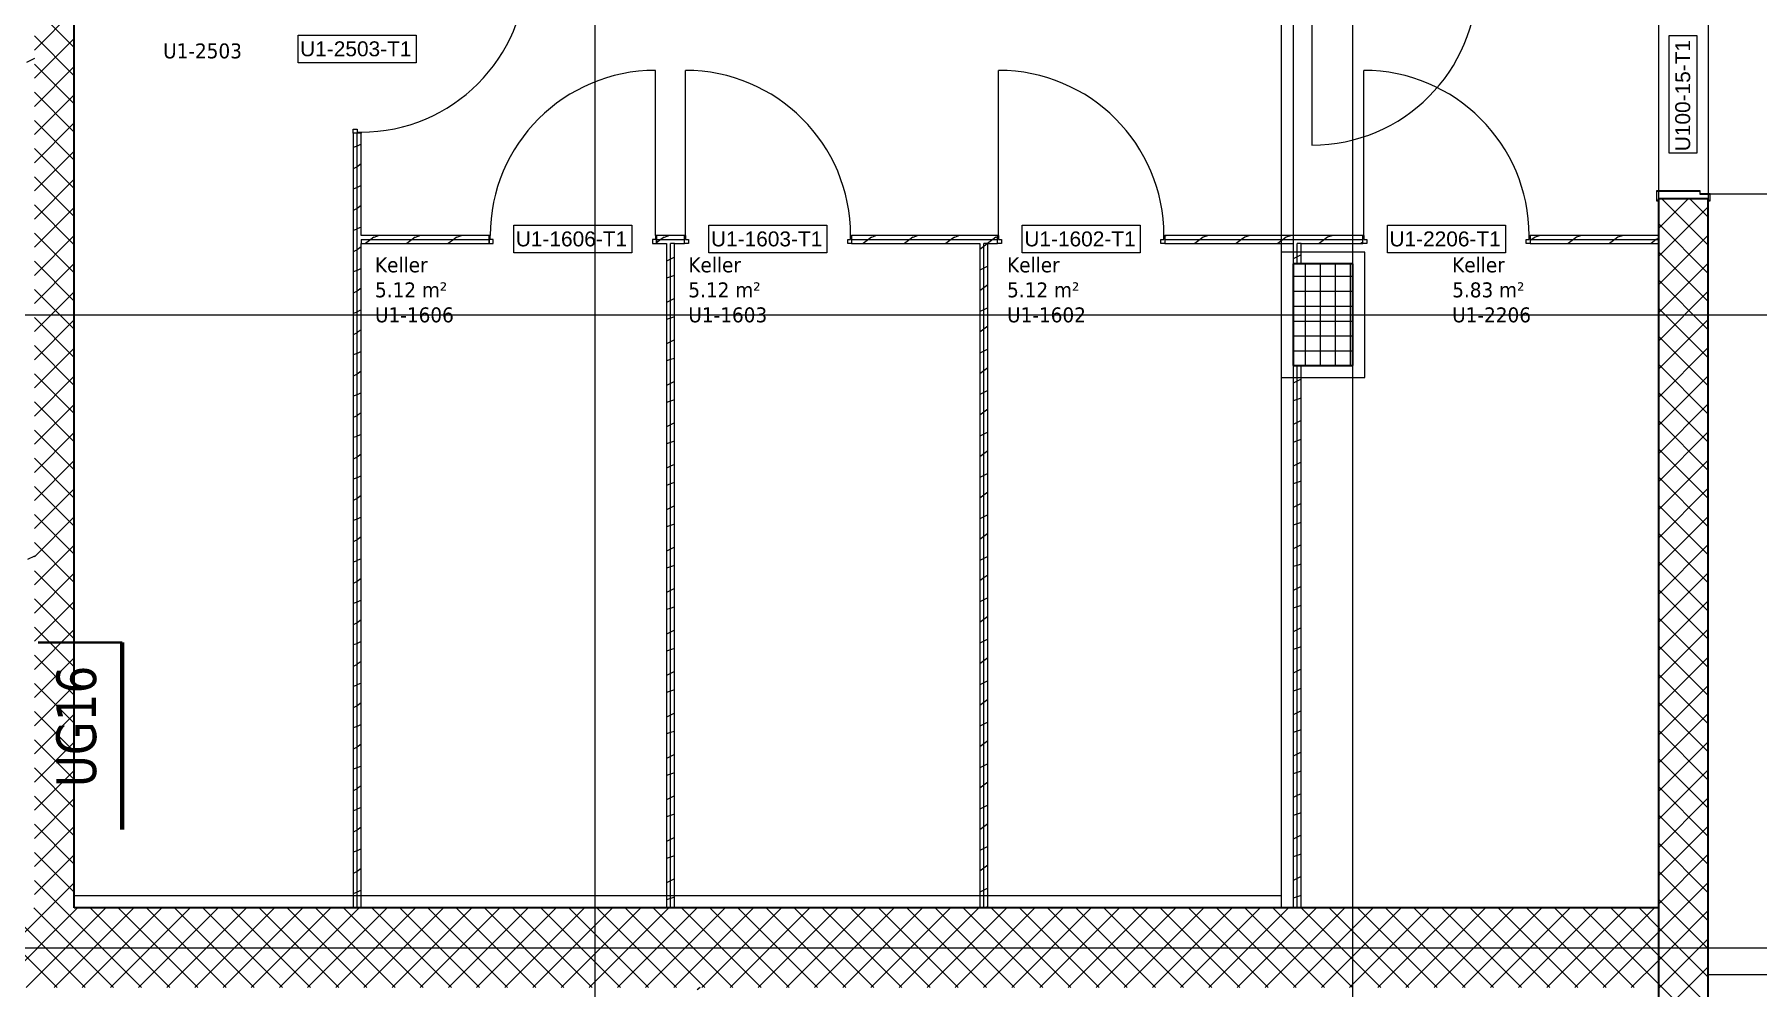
# Model space of a CAD drawing. Extents: x -1907 to 937, y -179 to 966.
# Drawn here: x -94.8 to 78.3, y 402.8 to 498.5 of the extents above; entities that cross this region are included whole.
import ezdxf
from ezdxf.lldxf.tags import DXFTag

# ---------------------------------------------------------------- set-up
doc = ezdxf.new("R2010")
doc.units = 0
doc.layers.get('0').update_dxf_attribs({"lineweight": 13})
for name, color, linetype, lineweight in [('A-AREA-____-IDEN', 7, 'Continuous', 5), ('A-DOOR-____-IDEN', 7, 'Continuous', 5), ('A-DOOR-____-OTLN', 7, 'Continuous', 9), ('A-DOOR-FRAM-MCUT', 7, 'Continuous', 9), ('A-DOOR-OPNG-OTLN', 7, 'Continuous', 9), ('A-FLOR-____-OTLN', 7, 'Continuous', 9), ('A-FLOR-____-OVHD', 7, 'Strichpunkt - Fein', 9), ('A-WALL-____-MCUT', 7, 'Continuous', 35), ('A-WALL-____-PATT', 7, 'Continuous', 35), ('A-WALL-FNSH-MCUT', 7, 'Continuous', 35), ('S-COLS-____-MCUT', 7, 'Continuous', 35), ('S-COLS-____-OTLN', 7, 'Continuous', 9), ('S-GRID-____-OTLN', 7, 'Continuous', 5)]:
    doc.layers.add(name, color=color, linetype=linetype, lineweight=lineweight)
doc.layers.add('G-____-____-SYMB', color=7, linetype='Strichpunkt - Weit', lineweight=5, true_color=0x008080)
doc.styles.get("Standard").update_dxf_attribs({"font": 'arial.ttf'})
tags = doc.linetypes.add('_Rasterlinie_', pattern=[0.375, 0.2, -0.05, 0.075, -0.05]).pattern_tags.tags
tags[10:11] = [DXFTag(74, 4), DXFTag(75, 0), DXFTag(340, '0'), DXFTag(46, 1.0), DXFTag(50, 0.0), DXFTag(44, 0.0), DXFTag(45, 0.0)]
tags[8:9] = [DXFTag(74, 4), DXFTag(75, 0), DXFTag(340, '0'), DXFTag(46, 1.0), DXFTag(50, 0.0), DXFTag(44, 0.0), DXFTag(45, 0.0)]
tags[6:7] = [DXFTag(74, 4), DXFTag(75, 0), DXFTag(340, '0'), DXFTag(46, 1.0), DXFTag(50, 0.0), DXFTag(44, 0.0), DXFTag(45, 0.0)]
tags[4:5] = [DXFTag(74, 4), DXFTag(75, 0), DXFTag(340, '0'), DXFTag(46, 1.0), DXFTag(50, 0.0), DXFTag(44, 0.0), DXFTag(45, 0.0)]
tags = doc.linetypes.add('_Schnittlinie_', pattern=[0.3, 0.15, -0.05, 0.05, -0.05]).pattern_tags.tags
tags[10:11] = [DXFTag(74, 4), DXFTag(75, 0), DXFTag(340, '0'), DXFTag(46, 1.0), DXFTag(50, 0.0), DXFTag(44, 0.0), DXFTag(45, 0.0)]
tags[8:9] = [DXFTag(74, 4), DXFTag(75, 0), DXFTag(340, '0'), DXFTag(46, 1.0), DXFTag(50, 0.0), DXFTag(44, 0.0), DXFTag(45, 0.0)]
tags[6:7] = [DXFTag(74, 4), DXFTag(75, 0), DXFTag(340, '0'), DXFTag(46, 1.0), DXFTag(50, 0.0), DXFTag(44, 0.0), DXFTag(45, 0.0)]
tags[4:5] = [DXFTag(74, 4), DXFTag(75, 0), DXFTag(340, '0'), DXFTag(46, 1.0), DXFTag(50, 0.0), DXFTag(44, 0.0), DXFTag(45, 0.0)]
tags = doc.linetypes.add('Grundrissdarstellung Sturz', pattern=[0.25, 0.15, -0.05, 0, -0.05]).pattern_tags.tags
tags[10:11] = [DXFTag(74, 4), DXFTag(75, 0), DXFTag(340, '0'), DXFTag(46, 1.0), DXFTag(50, 0.0), DXFTag(44, 0.0), DXFTag(45, 0.0)]
tags[8:9] = [DXFTag(74, 4), DXFTag(75, 0), DXFTag(340, '0'), DXFTag(46, 1.0), DXFTag(50, 0.0), DXFTag(44, 0.0), DXFTag(45, 0.0)]
tags[6:7] = [DXFTag(74, 4), DXFTag(75, 0), DXFTag(340, '0'), DXFTag(46, 1.0), DXFTag(50, 0.0), DXFTag(44, 0.0), DXFTag(45, 0.0)]
tags[4:5] = [DXFTag(74, 4), DXFTag(75, 0), DXFTag(340, '0'), DXFTag(46, 1.0), DXFTag(50, 0.0), DXFTag(44, 0.0), DXFTag(45, 0.0)]
tags = doc.linetypes.add('Strichpunkt - Fein', pattern=[0.2, 0.1, -0.05, 0, -0.05]).pattern_tags.tags
tags[10:11] = [DXFTag(74, 4), DXFTag(75, 0), DXFTag(340, '0'), DXFTag(46, 1.0), DXFTag(50, 0.0), DXFTag(44, 0.0), DXFTag(45, 0.0)]
tags[8:9] = [DXFTag(74, 4), DXFTag(75, 0), DXFTag(340, '0'), DXFTag(46, 1.0), DXFTag(50, 0.0), DXFTag(44, 0.0), DXFTag(45, 0.0)]
tags[6:7] = [DXFTag(74, 4), DXFTag(75, 0), DXFTag(340, '0'), DXFTag(46, 1.0), DXFTag(50, 0.0), DXFTag(44, 0.0), DXFTag(45, 0.0)]
tags[4:5] = [DXFTag(74, 4), DXFTag(75, 0), DXFTag(340, '0'), DXFTag(46, 1.0), DXFTag(50, 0.0), DXFTag(44, 0.0), DXFTag(45, 0.0)]
tags = doc.linetypes.add('Strichpunkt - Weit', pattern=[0.5, 0.2, -0.15, 0, -0.15]).pattern_tags.tags
tags[10:11] = [DXFTag(74, 4), DXFTag(75, 0), DXFTag(340, '0'), DXFTag(46, 1.0), DXFTag(50, 0.0), DXFTag(44, 0.0), DXFTag(45, 0.0)]
tags[8:9] = [DXFTag(74, 4), DXFTag(75, 0), DXFTag(340, '0'), DXFTag(46, 1.0), DXFTag(50, 0.0), DXFTag(44, 0.0), DXFTag(45, 0.0)]
tags[6:7] = [DXFTag(74, 4), DXFTag(75, 0), DXFTag(340, '0'), DXFTag(46, 1.0), DXFTag(50, 0.0), DXFTag(44, 0.0), DXFTag(45, 0.0)]
tags[4:5] = [DXFTag(74, 4), DXFTag(75, 0), DXFTag(340, '0'), DXFTag(46, 1.0), DXFTag(50, 0.0), DXFTag(44, 0.0), DXFTag(45, 0.0)]

# ---------------------------------------------------------------- blocks, each defined once
blk = doc.blocks.new('Referenz-A0UJ2810XE', base_point=(-1920.13, -159.41))
at = {"layer": 'A-DOOR-____-IDEN', "color": 0, "linetype": 'Continuous', "ltscale": 0.13}
for p, q in [((-68.28, 498.44), (-56.44, 498.44)), ((-68.28, 495.66), (-68.28, 498.44)), ((-56.44, 498.44), (-56.44, 495.66)), ((69.4, 486.58), (69.4, 498.42)), ((69.4, 498.42), (72.18, 498.42)), ((72.18, 498.42), (72.18, 486.58)), ((-56.44, 495.66), (-68.28, 495.66)), ((72.18, 486.58), (69.4, 486.58)), ((-46.62, 479.34), (-34.78, 479.34)), ((-46.62, 476.56), (-46.62, 479.34)), ((-34.78, 479.34), (-34.78, 476.56)), ((-27.02, 479.34), (-15.18, 479.34)), ((-27.02, 476.56), (-27.02, 479.34)), ((-15.18, 479.34), (-15.18, 476.56)), ((4.45, 479.34), (16.29, 479.34)), ((4.45, 476.56), (4.45, 479.34)), ((16.29, 479.34), (16.29, 476.56)), ((41.12, 479.34), (52.96, 479.34)), ((41.12, 476.56), (41.12, 479.34)), ((52.96, 479.34), (52.96, 476.56)), ((-34.78, 476.56), (-46.62, 476.56)), ((-15.18, 476.56), (-27.02, 476.56)), ((16.29, 476.56), (4.45, 476.56)), ((52.96, 476.56), (41.12, 476.56))]:
    blk.add_line(p, q, dxfattribs=at)
at = {"layer": 'A-DOOR-____-OTLN', "color": 0, "linetype": 'Grundrissdarstellung Sturz', "ltscale": 0.13}
for p, q in [((68.34, 503), (68.34, 482)), ((73.34, 503), (73.34, 482))]:
    blk.add_line(p, q, dxfattribs=at)
at = {"layer": 'A-DOOR-FRAM-MCUT', "color": 0, "linetype": 'Continuous', "ltscale": 0.13}
for p, q in [((-62.76, 489), (-62.36, 489)), ((-62.76, 488.6), (-62.76, 489)), ((-61.96, 488.6), (-62.76, 488.6)), ((-62.36, 489), (-62.36, 488.7)), ((-62.36, 488.7), (-61.96, 488.7)), ((-61.96, 488.7), (-61.96, 488.6)), ((72.54, 482.8), (68.14, 482.8)), ((68.14, 482.8), (68.14, 481.8)), ((68.14, 481.8), (68.34, 481.8)), ((68.18, 481.84), (68.18, 482.76)), ((68.18, 482.76), (72.5, 482.76)), ((68.34, 481.84), (68.18, 481.84)), ((68.34, 481.8), (68.34, 481.84)), ((72.5, 482.76), (72.5, 482.46)), ((72.5, 482.46), (73.5, 482.46)), ((72.54, 482.5), (72.54, 482.8)), ((73.54, 482.5), (72.54, 482.5)), ((73.5, 481.84), (73.34, 481.84)), ((73.34, 481.84), (73.34, 481.8)), ((73.34, 481.8), (73.54, 481.8)), ((73.5, 482.46), (73.5, 481.84)), ((73.54, 481.8), (73.54, 482.5)), ((-48.99, 478.3), (-49.09, 478.3)), ((-49.09, 478.3), (-49.09, 477.5)), ((-48.99, 477.9), (-48.99, 478.3)), ((-48.69, 477.9), (-48.99, 477.9)), ((-48.69, 477.5), (-48.69, 477.9)), ((-32.39, 477.9), (-32.69, 477.9)), ((-32.69, 477.9), (-32.69, 477.5)), ((-32.29, 478.3), (-32.39, 478.3)), ((-32.39, 478.3), (-32.39, 477.9)), ((-32.29, 477.5), (-32.29, 478.3)), ((-29.49, 477.5), (-29.49, 478.3)), ((-29.49, 478.3), (-29.39, 478.3)), ((-29.39, 478.3), (-29.39, 477.9)), ((-29.39, 477.9), (-29.09, 477.9)), ((-29.09, 477.9), (-29.09, 477.5)), ((-13.09, 477.9), (-12.79, 477.9)), ((-13.09, 477.5), (-13.09, 477.9)), ((-12.79, 477.9), (-12.79, 478.3)), ((-12.79, 478.3), (-12.69, 478.3)), ((-12.69, 478.3), (-12.69, 477.5)), ((1.97, 477.5), (1.97, 478.3)), ((1.97, 478.3), (2.07, 478.3)), ((2.07, 478.3), (2.07, 477.9)), ((2.07, 477.9), (2.37, 477.9)), ((2.37, 477.9), (2.37, 477.5)), ((18.37, 477.9), (18.67, 477.9)), ((18.37, 477.5), (18.37, 477.9)), ((18.67, 477.9), (18.67, 478.3)), ((18.67, 478.3), (18.77, 478.3)), ((18.77, 478.3), (18.77, 477.5)), ((38.64, 477.5), (38.64, 478.3)), ((38.64, 478.3), (38.74, 478.3)), ((38.74, 478.3), (38.74, 477.9)), ((38.74, 477.9), (39.04, 477.9)), ((39.04, 477.9), (39.04, 477.5)), ((55.04, 477.9), (55.34, 477.9)), ((55.04, 477.5), (55.04, 477.9)), ((55.34, 477.9), (55.34, 478.3)), ((55.34, 478.3), (55.44, 478.3)), ((55.44, 478.3), (55.44, 477.5)), ((-49.09, 477.5), (-48.69, 477.5)), ((-32.69, 477.5), (-32.29, 477.5)), ((-29.09, 477.5), (-29.49, 477.5)), ((-12.69, 477.5), (-13.09, 477.5)), ((2.37, 477.5), (1.97, 477.5)), ((18.77, 477.5), (18.37, 477.5)), ((39.04, 477.5), (38.64, 477.5)), ((55.44, 477.5), (55.04, 477.5))]:
    blk.add_line(p, q, dxfattribs=at)
at = {"layer": 'A-DOOR-OPNG-OTLN', "color": 0, "linetype": 'Continuous', "ltscale": 0.13}
for p, q in [((33.54, 504), (33.54, 487.4)), ((-32.39, 478.3), (-32.39, 494.9)), ((-29.39, 478.3), (-29.39, 494.9)), ((2.07, 478.3), (2.07, 494.9)), ((38.74, 478.3), (38.74, 494.9)), ((73.54, 482.5), (93.54, 482.5))]:
    blk.add_line(p, q, dxfattribs=at)
for centre, major_axis in [((-61.96, 505.3), (0, -16.6)), ((33.54, 504), (0, -16.6)), ((73.54, 482.5), (20, 0)), ((-32.39, 478.3), (0, 16.6)), ((-29.39, 478.3), (16.6, 0)), ((2.07, 478.3), (16.6, 0)), ((38.74, 478.3), (16.6, 0))]:
    blk.add_ellipse(centre, major_axis=major_axis, ratio=1, start_param=0, end_param=1.570796, dxfattribs=at)
at = {"layer": 'A-FLOR-____-OTLN', "color": 0, "linetype": 'Continuous', "ltscale": 0.13}
blk.add_line((73.34, 404.05), (105.34, 404.05), dxfattribs=at)
at = {"layer": 'A-FLOR-____-OVHD', "color": 0, "linetype": 'Strichpunkt - Fein', "ltscale": 0.13}
for p, q in [((30.44, 505.55), (30.44, 410.75)), ((31.64, 505.55), (31.64, 475.05)), ((38.84, 476.65), (30.44, 476.65)), ((30.44, 476.65), (30.44, 464.05)), ((38.84, 464.05), (38.84, 476.65)), ((31.64, 465.65), (31.64, 410.75)), ((30.44, 464.05), (38.84, 464.05)), ((30.44, 411.95), (-90.76, 411.95))]:
    blk.add_line(p, q, dxfattribs=at)
at = {"layer": 'A-WALL-____-MCUT', "color": 0, "linetype": 'Continuous', "ltscale": 0.35}
for p, q in [((-90.76, 410.75), (-90.76, 590.15)), ((73.34, 482), (68.34, 482)), ((68.34, 482), (68.34, 340.35)), ((73.34, 340.35), (73.34, 482)), ((0.57, 410.75), (-90.76, 410.75)), ((68.34, 410.75), (0.57, 410.75))]:
    blk.add_line(p, q, dxfattribs=at)
at = {"layer": 'A-WALL-____-MCUT', "color": 0, "linetype": 'Continuous', "lineweight": 9, "ltscale": 0.13}
for p, q in [((-62.36, 410.75), (-62.36, 488.6)), ((-61.96, 477.9), (-49.09, 477.9)), ((-61.96, 477.9), (-61.96, 477.5)), ((-32.29, 477.9), (-29.49, 477.9)), ((-12.69, 477.9), (1.97, 477.9)), ((18.77, 477.9), (38.64, 477.9)), ((55.44, 477.9), (68.34, 477.9)), ((-30.89, 410.75), (-30.89, 477.5)), ((-30.49, 477.5), (-30.89, 477.5)), ((0.57, 410.75), (0.57, 477.5)), ((0.97, 477.5), (0.57, 477.5)), ((32.04, 475.45), (32.04, 477.5)), ((32.44, 477.5), (32.04, 477.5)), ((32.04, 410.75), (32.04, 465.25))]:
    blk.add_line(p, q, dxfattribs=at)
at = {"layer": 'A-WALL-____-PATT', "color": 0, "linetype": 'Continuous', "lineweight": 9, "ltscale": 0.13}
for p, q in [((-90.76, 497.19), (-94.76, 501.19)), ((-94.76, 496.94), (-90.76, 500.94)), ((-90.76, 494.36), (-94.76, 498.36)), ((-94.76, 494.11), (-90.76, 498.11)), ((-94.76, 496.08), (-95.55, 495.68)), ((-90.76, 491.53), (-94.76, 495.53)), ((-94.76, 491.28), (-90.76, 495.28)), ((-90.76, 488.7), (-94.76, 492.7)), ((-94.76, 488.46), (-90.76, 492.46)), ((-90.76, 485.87), (-94.76, 489.87)), ((-94.76, 485.63), (-90.76, 489.63)), ((-90.76, 483.05), (-94.76, 487.05)), ((-94.76, 482.8), (-90.76, 486.8)), ((-62.36, 487.28), (-62.76, 487.15)), ((-62.35, 487.28), (-62.36, 487.28)), ((-61.96, 487.49), (-62.34, 487.3)), ((-62.36, 485.2), (-62.76, 485)), ((-61.96, 485.5), (-62.36, 485.21)), ((-62.34, 485.21), (-62.36, 485.2)), ((-90.76, 480.22), (-94.76, 484.22)), ((-94.76, 479.97), (-90.76, 483.97)), ((-62.36, 483.12), (-62.76, 482.98)), ((-62.35, 483.12), (-62.36, 483.12)), ((-61.96, 483.32), (-62.34, 483.13)), ((-90.76, 477.39), (-94.76, 481.39)), ((-94.76, 477.14), (-90.76, 481.14)), ((-61.96, 481.34), (-62.36, 481.04)), ((68.34, 481.85), (68.49, 482)), ((68.34, 479.02), (71.32, 482)), ((68.34, 476.19), (73.34, 481.19)), ((73.34, 477.34), (68.68, 482)), ((73.34, 480.17), (71.5, 482)), ((-62.36, 481.04), (-62.76, 480.84)), ((-62.34, 481.05), (-62.36, 481.04)), ((73.34, 474.51), (68.34, 479.51)), ((-90.76, 474.56), (-94.76, 478.56)), ((-94.76, 474.31), (-90.76, 478.31)), ((-62.36, 478.95), (-62.76, 478.82)), ((-62.35, 478.96), (-62.36, 478.95)), ((-61.96, 479.16), (-62.34, 478.97)), ((-60.99, 477.9), (-61.53, 477.5)), ((-60.69, 478.13), (-60.99, 477.9)), ((-60.15, 478.3), (-60.69, 478.12)), ((-56.83, 477.9), (-57.36, 477.5)), ((-56.52, 478.13), (-56.83, 477.9)), ((-55.99, 478.3), (-56.52, 478.12)), ((-52.66, 477.9), (-53.2, 477.5)), ((-52.36, 478.13), (-52.66, 477.9)), ((-51.82, 478.3), (-52.36, 478.12)), ((-31.84, 477.9), (-32.29, 477.56)), ((-31.53, 478.13), (-31.84, 477.9)), ((-31, 478.3), (-31.53, 478.12)), ((-11.01, 477.9), (-11.55, 477.5)), ((-10.71, 478.13), (-11.01, 477.9)), ((-10.18, 478.3), (-10.7, 478.12)), ((-6.85, 477.9), (-7.38, 477.5)), ((-6.54, 478.13), (-6.85, 477.9)), ((-6.01, 478.3), (-6.54, 478.12)), ((-2.68, 477.9), (-3.22, 477.5)), ((-2.37, 478.13), (-2.68, 477.9)), ((-1.85, 478.3), (-2.37, 478.12)), ((1.48, 477.9), (0.95, 477.5)), ((1.79, 478.13), (1.48, 477.9)), ((1.97, 478.18), (1.79, 478.12)), ((18.98, 478.3), (18.77, 478.23)), ((22.31, 477.9), (21.77, 477.5)), ((22.62, 478.13), (22.31, 477.9)), ((23.14, 478.3), (22.62, 478.13)), ((26.47, 477.9), (25.94, 477.5)), ((26.78, 478.13), (26.47, 477.9)), ((27.31, 478.3), (26.78, 478.13)), ((30.64, 477.9), (30.11, 477.5)), ((30.95, 478.13), (30.64, 477.9)), ((31.47, 478.3), (30.95, 478.13)), ((34.8, 477.9), (34.27, 477.5)), ((35.11, 478.13), (34.8, 477.9)), ((35.64, 478.3), (35.11, 478.13)), ((38.64, 477.65), (38.44, 477.51)), ((55.63, 477.9), (55.44, 477.76)), ((55.94, 478.13), (55.63, 477.9)), ((56.46, 478.3), (55.94, 478.13)), ((59.79, 477.9), (59.26, 477.5)), ((60.1, 478.13), (59.79, 477.9)), ((60.62, 478.3), (60.1, 478.13)), ((63.96, 477.9), (63.42, 477.5)), ((64.27, 478.13), (63.96, 477.9)), ((64.79, 478.3), (64.27, 478.13)), ((68.12, 477.9), (67.59, 477.5)), ((68.34, 478.06), (68.12, 477.9)), ((68.34, 473.36), (73.34, 478.36)), ((-62.36, 476.87), (-62.76, 476.67)), ((-61.96, 477.17), (-62.36, 476.88)), ((-62.34, 476.88), (-62.36, 476.87)), ((-30.89, 475.95), (-31.29, 475.75)), ((-30.49, 476.15), (-30.89, 475.95)), ((0.57, 477.22), (0.17, 476.92)), ((0.95, 477.5), (0.57, 477.22)), ((32.04, 476.18), (31.64, 475.98)), ((32.44, 476.38), (32.04, 476.18)), ((73.34, 471.68), (68.34, 476.68)), ((-90.76, 471.73), (-94.76, 475.73)), ((-94.76, 471.49), (-90.76, 475.49)), ((-62.36, 474.79), (-62.76, 474.65)), ((-62.35, 474.79), (-62.36, 474.79)), ((-61.96, 474.99), (-62.34, 474.8)), ((-30.89, 474.17), (-31.29, 474.04)), ((-30.49, 474.3), (-30.89, 474.17)), ((0.57, 475.02), (0.17, 474.82)), ((0.97, 475.22), (0.57, 475.02)), ((68.34, 470.54), (73.34, 475.54)), ((-90.76, 468.9), (-94.76, 472.9)), ((-94.76, 468.66), (-90.76, 472.66)), ((-62.36, 472.71), (-62.76, 472.51)), ((-62.34, 472.72), (-62.36, 472.71)), ((-61.96, 473.01), (-62.35, 472.71)), ((0.57, 473.05), (0.17, 472.75)), ((0.97, 473.35), (0.57, 473.05)), ((73.34, 468.85), (68.34, 473.85)), ((68.34, 467.71), (73.34, 472.71)), ((-61.96, 470.83), (-62.34, 470.64)), ((-30.89, 471.78), (-31.29, 471.58)), ((-30.49, 471.98), (-30.89, 471.78)), ((0.57, 470.86), (0.17, 470.66)), ((0.97, 471.06), (0.57, 470.86)), ((73.34, 466.02), (68.34, 471.02)), ((-90.76, 466.07), (-94.76, 470.07)), ((-94.76, 465.83), (-90.76, 469.83)), ((-62.36, 470.62), (-62.76, 470.49)), ((-62.35, 470.63), (-62.36, 470.62)), ((-30.89, 470.01), (-31.29, 469.87)), ((-30.49, 470.14), (-30.89, 470.01)), ((0.97, 469.19), (0.57, 468.89)), ((68.34, 464.88), (73.34, 469.88)), ((-90.76, 463.25), (-94.76, 467.25)), ((-62.36, 468.54), (-62.76, 468.34)), ((-62.34, 468.55), (-62.36, 468.54)), ((-61.96, 468.84), (-62.35, 468.55)), ((-30.89, 467.62), (-31.29, 467.42)), ((-30.49, 467.82), (-30.89, 467.62)), ((0.57, 468.89), (0.17, 468.59)), ((73.34, 463.2), (68.34, 468.2)), ((-94.76, 463), (-90.76, 467)), ((-62.36, 466.46), (-62.76, 466.32)), ((-62.35, 466.46), (-62.36, 466.46)), ((-61.96, 466.66), (-62.34, 466.47)), ((-30.89, 465.84), (-31.29, 465.71)), ((-30.49, 465.97), (-30.89, 465.84)), ((0.57, 466.69), (0.17, 466.49)), ((0.97, 466.89), (0.57, 466.69)), ((68.34, 462.05), (73.34, 467.05)), ((-90.76, 460.42), (-94.76, 464.42)), ((-94.76, 460.17), (-90.76, 464.17)), ((-62.36, 464.38), (-62.76, 464.18)), ((-62.34, 464.39), (-62.36, 464.38)), ((-61.96, 464.68), (-62.35, 464.38)), ((0.57, 464.72), (0.17, 464.42)), ((0.97, 465.02), (0.57, 464.72)), ((32.44, 463.88), (32.04, 463.68)), ((73.34, 460.37), (68.34, 465.37)), ((68.34, 459.22), (73.34, 464.22)), ((-62.36, 462.29), (-62.76, 462.16)), ((-62.35, 462.3), (-62.36, 462.29)), ((-61.96, 462.5), (-62.34, 462.31)), ((-30.89, 463.45), (-31.29, 463.25)), ((-30.49, 463.65), (-30.89, 463.45)), ((0.57, 462.53), (0.17, 462.33)), ((0.97, 462.73), (0.57, 462.53)), ((32.04, 463.68), (31.64, 463.48)), ((73.34, 457.54), (68.34, 462.54)), ((-90.76, 457.59), (-94.76, 461.59)), ((-94.76, 457.34), (-90.76, 461.34)), ((-61.96, 460.51), (-62.35, 460.22)), ((-30.89, 461.68), (-31.29, 461.54)), ((-30.49, 461.81), (-30.89, 461.68)), ((0.57, 460.56), (0.17, 460.26)), ((0.97, 460.86), (0.57, 460.56)), ((32.04, 461.83), (31.64, 461.7)), ((32.44, 461.96), (32.04, 461.83)), ((68.34, 456.39), (73.34, 461.39)), ((-90.76, 454.76), (-94.76, 458.76)), ((-62.36, 460.21), (-62.76, 460.01)), ((-62.34, 460.22), (-62.36, 460.21)), ((-30.89, 459.29), (-31.29, 459.09)), ((-30.49, 459.49), (-30.89, 459.29)), ((32.04, 459.52), (31.64, 459.32)), ((32.44, 459.72), (32.04, 459.52)), ((73.34, 454.71), (68.34, 459.71)), ((-94.76, 454.51), (-90.76, 458.51)), ((-62.36, 458.13), (-62.76, 458)), ((-62.35, 458.13), (-62.36, 458.13)), ((-61.96, 458.33), (-62.34, 458.14)), ((-30.89, 457.51), (-31.29, 457.38)), ((-30.49, 457.64), (-30.89, 457.51)), ((0.57, 458.36), (0.17, 458.16)), ((0.97, 458.56), (0.57, 458.36)), ((32.04, 457.67), (31.64, 457.53)), ((32.44, 457.8), (32.04, 457.67)), ((68.34, 453.57), (73.34, 458.57)), ((73.34, 451.88), (68.34, 456.88)), ((-90.76, 451.93), (-94.76, 455.93)), ((-94.76, 451.69), (-90.76, 455.69)), ((-62.36, 456.05), (-62.76, 455.85)), ((-62.34, 456.06), (-62.36, 456.05)), ((-61.96, 456.35), (-62.35, 456.05)), ((-30.89, 455.12), (-31.29, 454.92)), ((-30.49, 455.32), (-30.89, 455.12)), ((0.57, 456.39), (0.17, 456.09)), ((0.97, 456.69), (0.57, 456.39)), ((32.04, 455.35), (31.64, 455.15)), ((32.44, 455.55), (32.04, 455.35)), ((68.34, 450.74), (73.34, 455.74)), ((-62.36, 453.96), (-62.76, 453.83)), ((-62.35, 453.97), (-62.36, 453.96)), ((-61.96, 454.17), (-62.34, 453.98)), ((-30.49, 453.48), (-30.89, 453.35)), ((0.57, 454.2), (0.17, 454)), ((0.97, 454.4), (0.57, 454.2)), ((32.04, 453.5), (31.64, 453.37)), ((32.44, 453.63), (32.04, 453.5)), ((73.34, 449.05), (68.34, 454.05)), ((-90.76, 449.1), (-94.76, 453.1)), ((-94.76, 448.86), (-90.76, 452.86)), ((-62.36, 451.88), (-62.76, 451.68)), ((-62.34, 451.89), (-62.36, 451.88)), ((-61.96, 452.18), (-62.35, 451.89)), ((-30.89, 453.35), (-31.29, 453.21)), ((0.57, 452.23), (0.17, 451.93)), ((0.97, 452.53), (0.57, 452.23)), ((68.34, 447.91), (73.34, 452.91)), ((-90.76, 446.28), (-94.76, 450.28)), ((-94.76, 446.03), (-90.76, 450.03)), ((-61.96, 450), (-62.34, 449.81)), ((-30.89, 450.96), (-31.29, 450.76)), ((-30.49, 451.16), (-30.89, 450.96)), ((0.57, 450.03), (0.17, 449.83)), ((0.97, 450.23), (0.57, 450.03)), ((32.04, 451.19), (31.64, 450.99)), ((32.44, 451.39), (32.04, 451.19)), ((73.34, 446.22), (68.34, 451.22)), ((68.34, 445.08), (73.34, 450.08)), ((-62.36, 449.8), (-62.76, 449.67)), ((-62.35, 449.8), (-62.36, 449.8)), ((-30.89, 449.18), (-31.29, 449.05)), ((-30.49, 449.32), (-30.89, 449.18)), ((0.97, 448.36), (0.57, 448.06)), ((32.04, 449.34), (31.64, 449.2)), ((32.44, 449.47), (32.04, 449.34)), ((73.34, 443.4), (68.34, 448.4)), ((-90.76, 443.45), (-94.76, 447.45)), ((-94.76, 443.2), (-90.76, 447.2)), ((-62.36, 447.72), (-62.76, 447.52)), ((-62.34, 447.73), (-62.36, 447.72)), ((-61.96, 448.02), (-62.35, 447.73)), ((-30.89, 446.79), (-31.29, 446.59)), ((-30.49, 446.99), (-30.89, 446.79)), ((0.57, 448.06), (0.17, 447.76)), ((32.04, 447.02), (31.64, 446.82)), ((32.44, 447.22), (32.04, 447.02)), ((68.34, 442.25), (73.34, 447.25)), ((-94.76, 446.1), (-95.45, 445.75)), ((-62.36, 445.63), (-62.76, 445.5)), ((-62.35, 445.64), (-62.36, 445.63)), ((-61.96, 445.84), (-62.34, 445.65)), ((-30.89, 445.02), (-31.29, 444.88)), ((-30.49, 445.15), (-30.89, 445.02)), ((0.57, 445.87), (0.17, 445.67)), ((0.97, 446.07), (0.57, 445.87)), ((32.04, 445.17), (31.64, 445.04)), ((32.44, 445.3), (32.04, 445.17)), ((73.34, 440.57), (68.34, 445.57)), ((-90.76, 440.62), (-94.76, 444.62)), ((-94.76, 440.37), (-90.76, 444.37)), ((-62.36, 443.55), (-62.76, 443.35)), ((-62.34, 443.56), (-62.36, 443.55)), ((-61.96, 443.85), (-62.35, 443.56)), ((0.57, 443.9), (0.17, 443.6)), ((0.97, 444.2), (0.57, 443.9)), ((32.44, 443.06), (32.04, 442.86)), ((68.34, 439.42), (73.34, 444.42)), ((-90.76, 437.79), (-94.76, 441.79)), ((-94.76, 437.54), (-90.76, 441.54)), ((-62.36, 441.47), (-62.76, 441.34)), ((-62.35, 441.47), (-62.36, 441.47)), ((-61.96, 441.67), (-62.34, 441.48)), ((-30.89, 442.63), (-31.29, 442.43)), ((-30.49, 442.83), (-30.89, 442.63)), ((0.57, 441.7), (0.17, 441.5)), ((0.97, 441.9), (0.57, 441.7)), ((32.04, 442.86), (31.64, 442.66)), ((73.34, 437.74), (68.34, 442.74)), ((68.34, 436.6), (73.34, 441.6)), ((-61.96, 439.69), (-62.35, 439.4)), ((-30.89, 440.85), (-31.29, 440.72)), ((-30.49, 440.99), (-30.89, 440.85)), ((0.57, 439.73), (0.17, 439.43)), ((0.97, 440.03), (0.57, 439.73)), ((32.04, 441.01), (31.64, 440.87)), ((32.44, 441.14), (32.04, 441.01)), ((73.34, 434.91), (68.34, 439.91)), ((-90.76, 434.96), (-94.76, 438.96)), ((-94.76, 434.72), (-90.76, 438.72)), ((-62.36, 439.39), (-62.76, 439.19)), ((-62.34, 439.4), (-62.36, 439.39)), ((-30.89, 438.46), (-31.29, 438.26)), ((-30.49, 438.66), (-30.89, 438.46)), ((32.04, 438.69), (31.64, 438.49)), ((32.44, 438.89), (32.04, 438.69)), ((68.34, 433.77), (73.34, 438.77)), ((-90.76, 432.13), (-94.76, 436.13)), ((-62.36, 437.3), (-62.76, 437.17)), ((-62.35, 437.31), (-62.36, 437.3)), ((-61.96, 437.51), (-62.34, 437.32)), ((-30.89, 436.69), (-31.29, 436.55)), ((-30.49, 436.82), (-30.89, 436.69)), ((0.57, 437.54), (0.17, 437.34)), ((0.97, 437.74), (0.57, 437.54)), ((32.04, 436.84), (31.64, 436.71)), ((32.44, 436.98), (32.04, 436.84)), ((73.34, 432.08), (68.34, 437.08)), ((-94.76, 431.89), (-90.76, 435.89)), ((-62.36, 435.22), (-62.76, 435.02)), ((-62.34, 435.23), (-62.36, 435.22)), ((-61.96, 435.52), (-62.35, 435.23)), ((-30.49, 434.5), (-30.89, 434.3)), ((0.57, 435.57), (0.17, 435.27)), ((0.97, 435.87), (0.57, 435.57)), ((32.04, 434.53), (31.64, 434.33)), ((32.44, 434.73), (32.04, 434.53)), ((68.34, 430.94), (73.34, 435.94)), ((-90.76, 429.31), (-94.76, 433.31)), ((-94.76, 429.06), (-90.76, 433.06)), ((-62.36, 433.14), (-62.76, 433.01)), ((-62.35, 433.14), (-62.36, 433.14)), ((-61.96, 433.34), (-62.34, 433.15)), ((-30.89, 434.3), (-31.29, 434.1)), ((-30.49, 432.66), (-30.89, 432.52)), ((0.57, 433.37), (0.17, 433.17)), ((0.97, 433.57), (0.57, 433.37)), ((32.04, 432.68), (31.64, 432.54)), ((32.44, 432.81), (32.04, 432.68)), ((73.34, 429.25), (68.34, 434.25)), ((68.34, 428.11), (73.34, 433.11)), ((-62.36, 431.06), (-62.76, 430.86)), ((-62.34, 431.07), (-62.36, 431.06)), ((-61.96, 431.36), (-62.35, 431.07)), ((-30.89, 432.52), (-31.29, 432.39)), ((0.57, 431.4), (0.17, 431.1)), ((0.97, 431.7), (0.57, 431.4)), ((73.34, 426.43), (68.34, 431.43)), ((-90.76, 426.48), (-94.76, 430.48)), ((-94.76, 426.23), (-90.76, 430.23)), ((-61.96, 429.18), (-62.34, 428.99)), ((-30.89, 430.13), (-31.29, 429.93)), ((-30.49, 430.33), (-30.89, 430.13)), ((0.57, 429.21), (0.17, 429.01)), ((0.97, 429.41), (0.57, 429.21)), ((32.04, 430.36), (31.64, 430.16)), ((32.44, 430.56), (32.04, 430.36)), ((68.34, 425.28), (73.34, 430.28)), ((-90.76, 423.65), (-94.76, 427.65)), ((-62.36, 428.98), (-62.76, 428.84)), ((-62.35, 428.98), (-62.36, 428.98)), ((-30.89, 428.36), (-31.29, 428.23)), ((-30.49, 428.49), (-30.89, 428.36)), ((0.97, 427.54), (0.57, 427.24)), ((32.04, 428.51), (31.64, 428.38)), ((32.44, 428.65), (32.04, 428.51)), ((73.34, 423.6), (68.34, 428.6)), ((68.34, 422.45), (73.34, 427.45)), ((-94.76, 423.4), (-90.76, 427.4)), ((-62.36, 426.9), (-62.76, 426.7)), ((-62.34, 426.9), (-62.36, 426.9)), ((-61.96, 427.19), (-62.35, 426.9)), ((-30.89, 425.97), (-31.29, 425.77)), ((-30.49, 426.17), (-30.89, 425.97)), ((0.57, 427.24), (0.17, 426.94)), ((32.04, 426.2), (31.64, 426)), ((32.44, 426.4), (32.04, 426.2)), ((73.34, 420.77), (68.34, 425.77)), ((-90.76, 420.82), (-94.76, 424.82)), ((-94.76, 420.57), (-90.76, 424.57)), ((-62.36, 424.81), (-62.76, 424.68)), ((-62.35, 424.81), (-62.36, 424.81)), ((-61.96, 425.01), (-62.34, 424.82)), ((-30.89, 424.19), (-31.29, 424.06)), ((-30.49, 424.33), (-30.89, 424.19)), ((0.57, 425.04), (0.17, 424.84)), ((0.97, 425.24), (0.57, 425.04)), ((32.04, 424.35), (31.64, 424.21)), ((32.44, 424.48), (32.04, 424.35)), ((68.34, 419.62), (73.34, 424.62)), ((-62.36, 422.73), (-62.76, 422.53)), ((-62.34, 422.74), (-62.36, 422.73)), ((-61.96, 423.03), (-62.35, 422.74)), ((0.57, 423.07), (0.17, 422.77)), ((0.97, 423.37), (0.57, 423.07)), ((73.34, 417.94), (68.34, 422.94)), ((-90.76, 417.99), (-94.76, 421.99)), ((-94.76, 417.74), (-90.76, 421.74)), ((-62.36, 420.65), (-62.76, 420.51)), ((-62.35, 420.65), (-62.36, 420.65)), ((-61.96, 420.85), (-62.34, 420.66)), ((-30.89, 421.8), (-31.29, 421.6)), ((-30.49, 422), (-30.89, 421.8)), ((0.57, 420.88), (0.17, 420.68)), ((0.97, 421.08), (0.57, 420.88)), ((32.04, 422.03), (31.64, 421.83)), ((32.44, 422.23), (32.04, 422.03)), ((68.34, 416.8), (73.34, 421.8)), ((-90.76, 415.16), (-94.76, 419.16)), ((-94.76, 414.92), (-90.76, 418.92)), ((-61.96, 418.86), (-62.35, 418.57)), ((-30.89, 420.03), (-31.29, 419.9)), ((-30.49, 420.16), (-30.89, 420.03)), ((0.57, 418.91), (0.17, 418.61)), ((0.97, 419.21), (0.57, 418.91)), ((32.04, 420.18), (31.64, 420.05)), ((32.44, 420.32), (32.04, 420.18)), ((73.34, 415.11), (68.34, 420.11)), ((68.34, 413.97), (73.34, 418.97)), ((-62.36, 418.57), (-62.76, 418.37)), ((-62.34, 418.57), (-62.36, 418.57)), ((-30.89, 417.64), (-31.29, 417.44)), ((-30.49, 417.84), (-30.89, 417.64)), ((32.04, 417.87), (31.64, 417.67)), ((32.44, 418.07), (32.04, 417.87)), ((73.34, 412.28), (68.34, 417.28)), ((-90.76, 412.33), (-94.76, 416.33)), ((-94.76, 412.09), (-90.76, 416.09)), ((-62.36, 416.48), (-62.76, 416.35)), ((-62.35, 416.49), (-62.36, 416.48)), ((-61.96, 416.68), (-62.34, 416.49)), ((-30.89, 415.86), (-31.29, 415.73)), ((-30.49, 416), (-30.89, 415.86)), ((0.57, 416.71), (0.17, 416.51)), ((0.97, 416.91), (0.57, 416.71)), ((32.04, 416.02), (31.64, 415.89)), ((32.44, 416.15), (32.04, 416.02)), ((68.34, 411.14), (73.34, 416.14)), ((-62.36, 414.4), (-62.76, 414.2)), ((-62.34, 414.41), (-62.36, 414.4)), ((-61.96, 414.7), (-62.35, 414.41)), ((-30.49, 413.67), (-30.89, 413.47)), ((0.57, 414.74), (0.17, 414.44)), ((0.97, 415.04), (0.57, 414.74)), ((32.04, 413.7), (31.64, 413.5)), ((32.44, 413.9), (32.04, 413.7)), ((73.34, 409.45), (68.34, 414.45)), ((-92.01, 410.75), (-94.76, 413.51)), ((-93.27, 410.75), (-90.76, 413.26)), ((-62.36, 412.32), (-62.76, 412.18)), ((-62.35, 412.32), (-62.36, 412.32)), ((-61.96, 412.52), (-62.34, 412.33)), ((-30.89, 413.47), (-31.29, 413.27)), ((0.57, 412.55), (0.17, 412.35)), ((0.97, 412.75), (0.57, 412.55)), ((32.44, 411.99), (32.04, 411.85)), ((68.34, 408.31), (73.34, 413.31)), ((-101.27, 402.75), (-93.27, 410.75)), ((-92.49, 402.75), (-100.49, 410.75)), ((-98.44, 402.75), (-90.44, 410.75)), ((-89.66, 402.75), (-97.66, 410.75)), ((-95.61, 402.75), (-87.61, 410.75)), ((-86.83, 402.75), (-94.83, 410.75)), ((-92.79, 402.75), (-84.79, 410.75)), ((-84.01, 402.75), (-92.01, 410.75)), ((-89.96, 402.75), (-81.96, 410.75)), ((-81.18, 402.75), (-89.18, 410.75)), ((-87.13, 402.75), (-79.13, 410.75)), ((-78.35, 402.75), (-86.35, 410.75)), ((-84.3, 402.75), (-76.3, 410.75)), ((-75.52, 402.75), (-83.52, 410.75)), ((-81.47, 402.75), (-73.47, 410.75)), ((-72.69, 402.75), (-80.69, 410.75)), ((-78.64, 402.75), (-70.64, 410.75)), ((-69.86, 402.75), (-77.86, 410.75)), ((-75.82, 402.75), (-67.82, 410.75)), ((-67.03, 402.75), (-75.03, 410.75)), ((-72.99, 402.75), (-64.99, 410.75)), ((-64.21, 402.75), (-72.21, 410.75)), ((-70.16, 402.75), (-62.16, 410.75)), ((-61.38, 402.75), (-69.38, 410.75)), ((-67.33, 402.75), (-59.33, 410.75)), ((-58.55, 402.75), (-66.55, 410.75)), ((-64.5, 402.75), (-56.5, 410.75)), ((-55.72, 402.75), (-63.72, 410.75)), ((-61.67, 402.75), (-53.67, 410.75)), ((-52.89, 402.75), (-60.89, 410.75)), ((-58.84, 402.75), (-50.84, 410.75)), ((-50.06, 402.75), (-58.06, 410.75)), ((-56.02, 402.75), (-48.02, 410.75)), ((-47.24, 402.75), (-55.24, 410.75)), ((-53.19, 402.75), (-45.19, 410.75)), ((-44.41, 402.75), (-52.41, 410.75)), ((-50.36, 402.75), (-42.36, 410.75)), ((-41.58, 402.75), (-49.58, 410.75)), ((-47.53, 402.75), (-39.53, 410.75)), ((-38.75, 402.75), (-46.75, 410.75)), ((-44.7, 402.75), (-36.7, 410.75)), ((-35.92, 402.75), (-43.92, 410.75)), ((-41.87, 402.75), (-33.87, 410.75)), ((-33.09, 402.75), (-41.09, 410.75)), ((-39.05, 402.75), (-31.05, 410.75)), ((-30.27, 402.75), (-38.27, 410.75)), ((-36.22, 402.75), (-28.22, 410.75)), ((-27.44, 402.75), (-35.44, 410.75)), ((-33.39, 402.75), (-25.39, 410.75)), ((-24.61, 402.75), (-32.61, 410.75)), ((-30.89, 411.7), (-31.29, 411.57)), ((-30.49, 411.83), (-30.89, 411.7)), ((-30.56, 402.75), (-22.56, 410.75)), ((-21.78, 402.75), (-29.78, 410.75)), ((-27.73, 402.75), (-19.73, 410.75)), ((-18.95, 402.75), (-26.95, 410.75)), ((-24.9, 402.75), (-16.9, 410.75)), ((-16.12, 402.75), (-24.12, 410.75)), ((-22.07, 402.75), (-14.07, 410.75)), ((-13.29, 402.75), (-21.29, 410.75)), ((-19.25, 402.75), (-11.25, 410.75)), ((-10.47, 402.75), (-18.47, 410.75)), ((-16.42, 402.75), (-8.42, 410.75)), ((-7.64, 402.75), (-15.64, 410.75)), ((-13.59, 402.75), (-5.59, 410.75)), ((-4.81, 402.75), (-12.81, 410.75)), ((-10.76, 402.75), (-2.76, 410.75)), ((-1.98, 402.75), (-9.98, 410.75)), ((-7.93, 402.75), (0.07, 410.75)), ((0.85, 402.75), (-7.15, 410.75)), ((-5.1, 402.75), (2.9, 410.75)), ((3.68, 402.75), (-4.32, 410.75)), ((-2.28, 402.75), (5.72, 410.75)), ((6.5, 402.75), (-1.5, 410.75)), ((0.55, 402.75), (8.55, 410.75)), ((0.97, 410.88), (0.8, 410.75)), ((9.33, 402.75), (1.33, 410.75)), ((3.38, 402.75), (11.38, 410.75)), ((12.16, 402.75), (4.16, 410.75)), ((6.21, 402.75), (14.21, 410.75)), ((14.99, 402.75), (6.99, 410.75)), ((9.04, 402.75), (17.04, 410.75)), ((17.82, 402.75), (9.82, 410.75)), ((11.87, 402.75), (19.87, 410.75)), ((20.65, 402.75), (12.65, 410.75)), ((14.69, 402.75), (22.69, 410.75)), ((23.47, 402.75), (15.47, 410.75)), ((17.52, 402.75), (25.52, 410.75)), ((26.3, 402.75), (18.3, 410.75)), ((20.35, 402.75), (28.35, 410.75)), ((29.13, 402.75), (21.13, 410.75)), ((23.18, 402.75), (31.18, 410.75)), ((31.96, 402.75), (23.96, 410.75)), ((26.01, 402.75), (34.01, 410.75)), ((34.79, 402.75), (26.79, 410.75)), ((28.84, 402.75), (36.84, 410.75)), ((37.62, 402.75), (29.62, 410.75)), ((32.04, 411.85), (31.64, 411.72)), ((31.67, 402.75), (39.67, 410.75)), ((40.45, 402.75), (32.45, 410.75)), ((34.49, 402.75), (42.49, 410.75)), ((43.27, 402.75), (35.27, 410.75)), ((37.32, 402.75), (45.32, 410.75)), ((46.1, 402.75), (38.1, 410.75)), ((40.15, 402.75), (48.15, 410.75)), ((48.93, 402.75), (40.93, 410.75)), ((42.98, 402.75), (50.98, 410.75)), ((51.76, 402.75), (43.76, 410.75)), ((45.81, 402.75), (53.81, 410.75)), ((54.59, 402.75), (46.59, 410.75)), ((48.64, 402.75), (56.64, 410.75)), ((57.42, 402.75), (49.42, 410.75)), ((51.46, 402.75), (59.46, 410.75)), ((60.24, 402.75), (52.24, 410.75)), ((54.29, 402.75), (62.29, 410.75)), ((63.07, 402.75), (55.07, 410.75)), ((57.12, 402.75), (65.12, 410.75)), ((65.9, 402.75), (57.9, 410.75)), ((59.95, 402.75), (67.95, 410.75)), ((68.34, 403.14), (60.73, 410.75)), ((68.34, 405.97), (63.56, 410.75)), ((68.34, 408.8), (66.39, 410.75)), ((73.22, 406.75), (68.34, 411.63)), ((69.61, 406.75), (73.34, 410.48)), ((70.39, 406.75), (68.34, 408.8)), ((62.78, 402.75), (68.34, 408.31)), ((68.34, 405.48), (69.61, 406.75)), ((68.34, 402.65), (72.43, 406.75)), ((73.34, 403.8), (70.39, 406.75)), ((72.43, 406.75), (73.34, 407.65)), ((73.34, 406.63), (73.22, 406.75)), ((65.61, 402.75), (68.34, 405.48)), ((73.34, 400.97), (68.34, 405.97)), ((68.34, 399.83), (73.34, 404.83)), ((-27.91, 402.75), (-28.21, 402.53)), ((73.34, 398.14), (68.34, 403.14))]:
    blk.add_line(p, q, dxfattribs=at)
at = {"layer": 'A-WALL-FNSH-MCUT', "color": 0, "linetype": 'Continuous', "lineweight": 9, "ltscale": 0.13}
for p, q in [((-62.76, 488.6), (-62.76, 410.75)), ((-61.96, 488.6), (-62.76, 488.6)), ((-61.96, 478.3), (-61.96, 488.6)), ((-49.09, 478.3), (-61.96, 478.3)), ((-49.09, 477.5), (-49.09, 478.3)), ((-29.49, 478.3), (-32.29, 478.3)), ((-32.29, 478.3), (-32.29, 477.5)), ((-29.49, 477.5), (-29.49, 478.3)), ((1.97, 478.3), (-12.69, 478.3)), ((-12.69, 478.3), (-12.69, 477.5)), ((1.97, 477.5), (1.97, 478.3)), ((38.64, 478.3), (18.77, 478.3)), ((18.77, 478.3), (18.77, 477.5)), ((38.64, 477.5), (38.64, 478.3)), ((68.34, 478.3), (55.44, 478.3)), ((55.44, 478.3), (55.44, 477.5)), ((-61.96, 410.75), (-61.96, 477.5)), ((-61.96, 477.5), (-49.09, 477.5)), ((-32.29, 477.5), (-31.29, 477.5)), ((-31.29, 477.5), (-31.29, 410.75)), ((-30.49, 477.5), (-29.49, 477.5)), ((-30.49, 410.75), (-30.49, 477.5)), ((-12.69, 477.5), (0.17, 477.5)), ((0.17, 477.5), (0.17, 410.75)), ((0.97, 477.5), (1.97, 477.5)), ((0.97, 410.75), (0.97, 477.5)), ((18.77, 477.5), (31.64, 477.5)), ((31.64, 477.5), (31.64, 475.45)), ((32.44, 477.5), (38.64, 477.5)), ((32.44, 475.45), (32.44, 477.5)), ((55.44, 477.5), (68.34, 477.5)), ((31.64, 475.45), (32.44, 475.45)), ((31.64, 465.25), (31.64, 410.75)), ((32.44, 465.25), (31.64, 465.25)), ((32.44, 410.75), (32.44, 465.25))]:
    blk.add_line(p, q, dxfattribs=at)
at = {"layer": 'G-____-____-SYMB', "color": 0, "linetype": 'Continuous', "lineweight": 40, "ltscale": 0.4}
blk.add_line((-94.39, 437.41), (-85.96, 437.41), dxfattribs=at)
at = {"layer": 'G-____-____-SYMB', "color": 0, "linetype": '_Schnittlinie_', "lineweight": 70, "ltscale": 0.7}
blk.add_line((-85.96, 418.62), (-85.96, 437.41), dxfattribs=at)
at = {"layer": 'S-COLS-____-MCUT', "color": 0, "linetype": 'Continuous', "ltscale": 0.35}
for p, q in [((37.64, 475.45), (31.64, 475.45)), ((31.64, 475.45), (31.64, 465.25)), ((37.64, 465.25), (37.64, 475.45)), ((31.64, 465.25), (37.64, 465.25))]:
    blk.add_line(p, q, dxfattribs=at)
at = {"layer": 'S-COLS-____-OTLN', "color": 0, "linetype": 'Continuous', "ltscale": 0.13}
for p, q in [((31.64, 474.22), (37.64, 474.22)), ((32.9, 465.25), (32.9, 475.45)), ((34.4, 465.25), (34.4, 475.45)), ((35.9, 465.25), (35.9, 475.45)), ((37.4, 465.25), (37.4, 475.45)), ((31.64, 472.72), (37.64, 472.72)), ((31.64, 471.22), (37.64, 471.22)), ((31.64, 469.72), (37.64, 469.72)), ((31.64, 468.22), (37.64, 468.22)), ((31.64, 466.72), (37.64, 466.72))]:
    blk.add_line(p, q, dxfattribs=at)
at = {"layer": 'S-GRID-____-OTLN', "color": 0, "linetype": '_Rasterlinie_', "ltscale": 0.13}
for p, q in [((-38.46, 186.65), (-38.46, 950.47)), ((37.64, 186.65), (37.64, 798.42)), ((-944.26, 470.35), (300.93, 470.35)), ((-944.26, 406.75), (300.93, 406.75))]:
    blk.add_line(p, q, dxfattribs=at)
at = {"layer": 'A-AREA-____-IDEN', "color": 0, "linetype": 'Continuous', "ltscale": 0.13, "char_height": 1.5, "attachment_point": 1}
for s, insert in [('{\\W0.9;\\fVerdana;U1-2503}', (-81.84, 497.61)), ('{\\W0.9;\\fVerdana;Keller}', (-60.56, 476.11)), ('{\\W0.9;\\fVerdana;Keller}', (-29.09, 476.11)), ('{\\W0.9;\\fVerdana;Keller}', (2.92, 476.11)), ('{\\W0.9;\\fVerdana;Keller}', (47.62, 476.11)), ('{\\W0.9;\\fVerdana;5.12 m²}', (-60.56, 473.6)), ('{\\W0.9;\\fVerdana;5.12 m²}', (-29.09, 473.6)), ('{\\W0.9;\\fVerdana;5.12 m²}', (2.92, 473.6)), ('{\\W0.9;\\fVerdana;5.83 m²}', (47.62, 473.6)), ('{\\W0.9;\\fVerdana;U1-1606}', (-60.56, 471.09)), ('{\\W0.9;\\fVerdana;U1-1603}', (-29.09, 471.09)), ('{\\W0.9;\\fVerdana;U1-1602}', (2.92, 471.09)), ('{\\W0.9;\\fVerdana;U1-2206}', (47.62, 471.09))]:
    blk.add_mtext(s, dxfattribs=dict(at, insert=insert))
at = {"layer": 'A-DOOR-____-IDEN', "color": 0, "linetype": 'Continuous', "ltscale": 0.13, "char_height": 1.5, "attachment_point": 1}
for s, insert in [('{\\fArial;U1-2503-T1}', (-68.08, 497.82)), ('{\\fArial;U1-1606-T1}', (-46.42, 478.72)), ('{\\fArial;U1-1603-T1}', (-26.82, 478.72)), ('{\\fArial;U1-1602-T1}', (4.65, 478.72)), ('{\\fArial;U1-2206-T1}', (41.32, 478.72))]:
    blk.add_mtext(s, dxfattribs=dict(at, insert=insert))
at = {"layer": 'A-DOOR-____-IDEN', "color": 0, "linetype": 'Continuous', "ltscale": 0.13, "insert": (70.02, 486.78), "char_height": 1.5, "attachment_point": 1, "rotation": 90}
blk.add_mtext('{\\fArial;U100-15-T1}', dxfattribs=at)
at = {"layer": 'G-____-____-SYMB', "color": 0, "linetype": 'Continuous', "ltscale": 0.13, "insert": (-92.57, 422.89), "char_height": 4, "attachment_point": 1, "rotation": 90}
blk.add_mtext('{\\W0.8;\\fVerdana;UG16}', dxfattribs=at)

msp = doc.modelspace()

# ---------------------------------------------------------------- block references
at = {"color": 9, "lineweight": 25, "ltscale": 0.25, "true_color": 0xc0c0c0}
msp.add_blockref('Referenz-A0UJ2810XE', (-1920.13, -159.41), dxfattribs=at)

doc.saveas('drawing.dxf')
